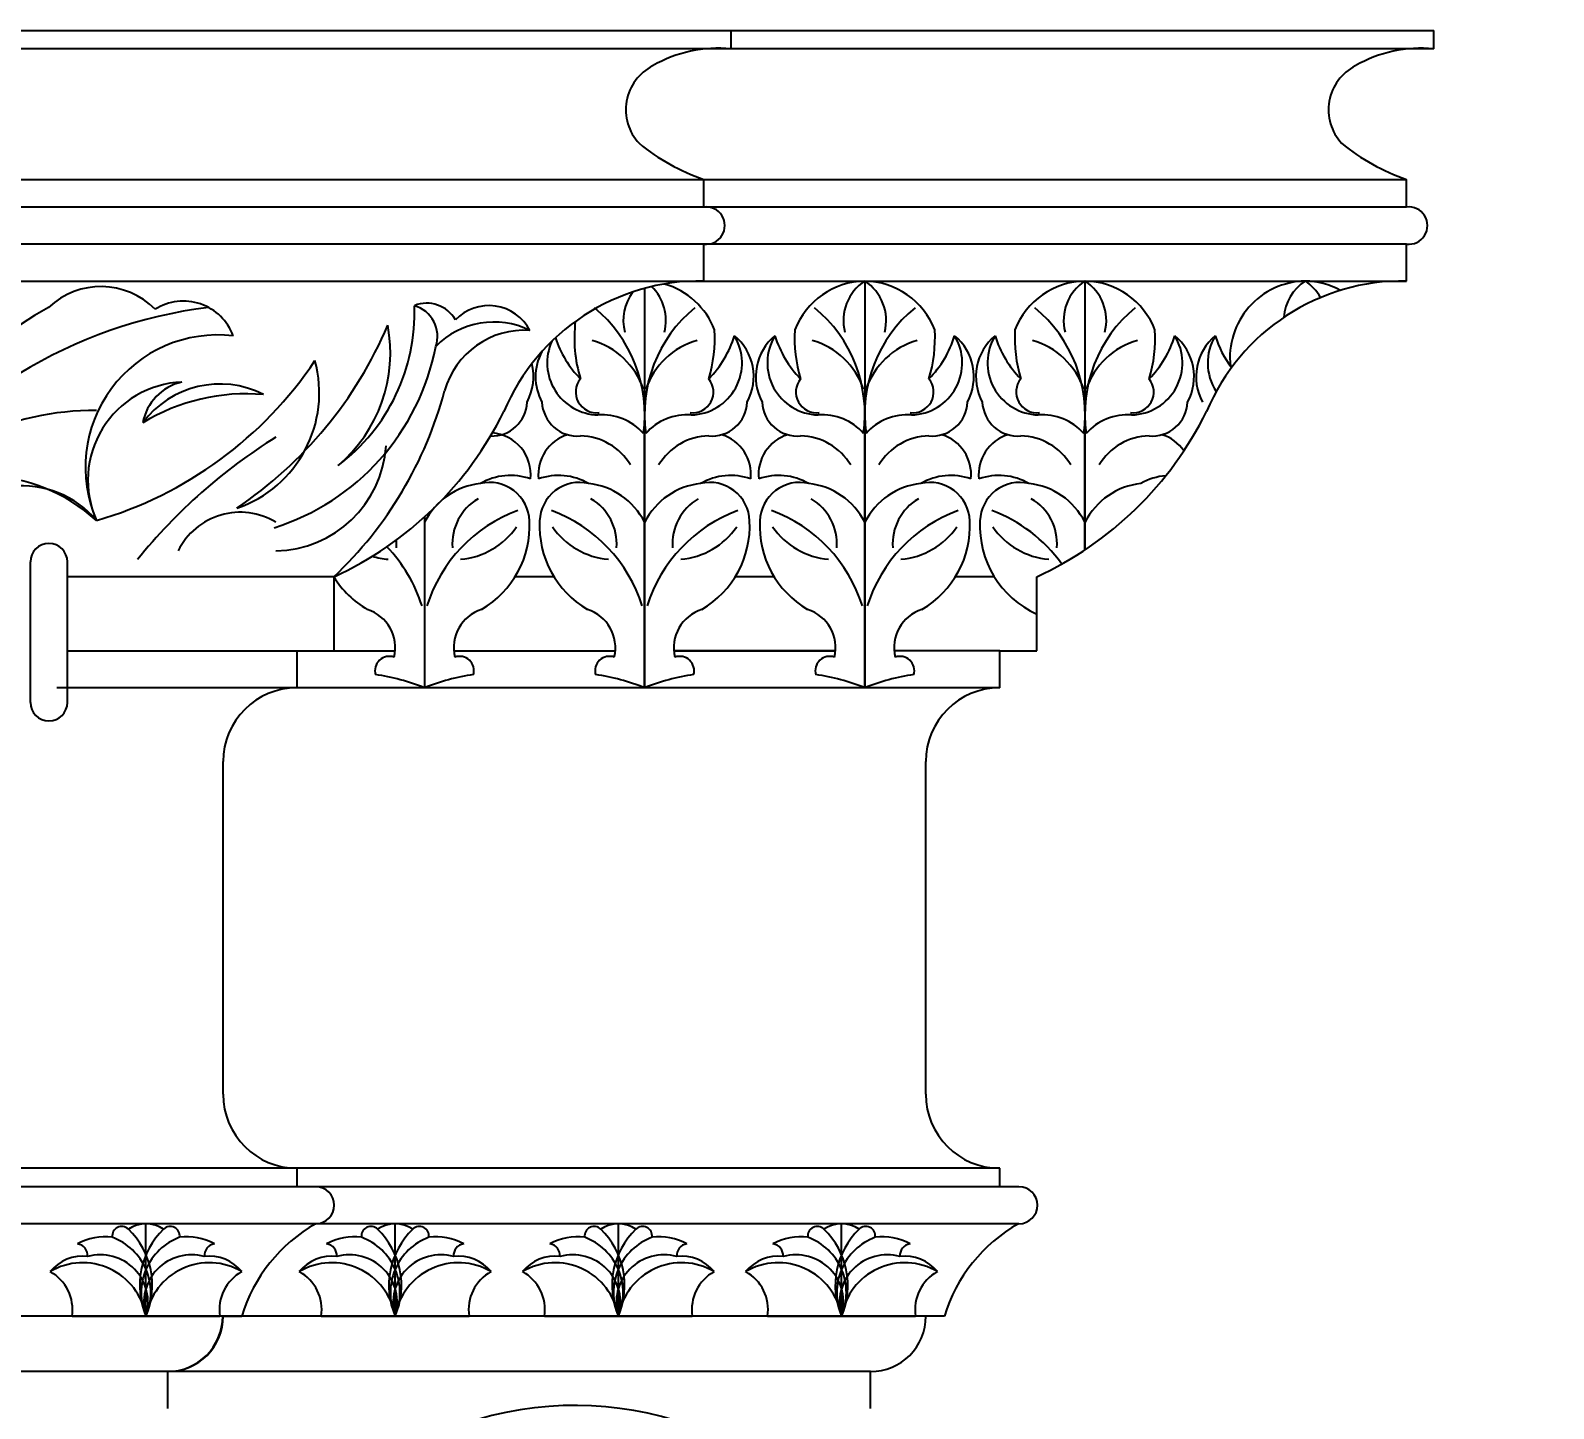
# Model space of a CAD drawing. Header units: millimetres. Extents: x 1155 to 2227, y 540 to 1342.
# Drawn here: x 1487.39 to 1507.98, y 1119.31 to 1137.94 of the extents above; entities that cross this region are included whole.
import ezdxf

# ---------------------------------------------------------------- set-up
doc = ezdxf.new("R2010")
doc.units = ezdxf.units.MM
doc.layers.add('dimension', color=4, linetype='Continuous')
doc.styles.get("Standard").update_dxf_attribs({"font": 'arial.ttf'})
doc.dimstyles.new('25', dxfattribs={"dimscale": 1.5, "dimtxt": 1, "dimasz": 0.5, "dimexe": 0.1875, "dimexo": 1, "dimgap": 0.125, "dimtad": 0, "dimtih": 1, "dimtoh": 1, "dimdec": 4, "dimzin": 4, "dimdsep": 46, "dimlunit": 4, "dimtxsty": 'Standard', "dimblk1": 'CLOSEDBLANK', "dimblk2": 'CLOSEDBLANK', "dimsah": 1, "dimcen": -1, "dimclrd": 256, "dimclre": 256, "dimclrt": 256, "dimadec": 0, "dimazin": 0, "dimtfac": 1, "dimtdec": 4, "dimtofl": 0, "dimtmove": 0, "dimatfit": 3, "dimldrblk": 'CLOSEDBLANK', "dimfxl": 1, "dimtolj": 1, "dimtzin": 4, "dimarcsym": 0})

# ---------------------------------------------------------------- blocks, each defined once
blk = doc.blocks.new('_CLOSEDBLANK')
at = {"color": 0, "linetype": 'ByBlock'}
for p, q in [((-1, 0.167), (0, 0)), ((-1, 0.167), (-1, -0.167)), ((0, 0), (-1, -0.167))]:
    blk.add_line(p, q, dxfattribs=at)
blk = doc.blocks.new('*D280')
at = {"layer": 'Defpoints', "color": 0, "transparency": 16777216}
for p in [(1506.365, 1142.233), (1411.683, 1137.945), (1506.365, 1137.695)]:
    blk.add_point(p, dxfattribs=at)
at = {"layer": 'dimension', "lineweight": -2, "transparency": 16777216}
for p, q in [((1411.683, 1139.445), (1411.683, 1142.515)), ((1506.365, 1139.195), (1506.365, 1142.515)), ((1412.433, 1142.233), (1455.213, 1142.233)), ((1505.615, 1142.233), (1462.835, 1142.233))]:
    blk.add_line(p, q, dxfattribs=at)
at = {"layer": 'dimension', "lineweight": -2, "transparency": 16777216, "xscale": 0.75, "yscale": 0.75, "zscale": 0.75, "rotation": 180}
blk.add_blockref('_CLOSEDBLANK', (1411.683, 1142.233), dxfattribs=at)
at = {"layer": 'dimension', "lineweight": -2, "transparency": 16777216, "xscale": 0.75, "yscale": 0.75, "zscale": 0.75}
blk.add_blockref('_CLOSEDBLANK', (1506.365, 1142.233), dxfattribs=at)
at = {"layer": 'dimension', "transparency": 16777216, "insert": (1459.024, 1142.233), "char_height": 1.5, "attachment_point": 5}
blk.add_mtext('\\A1;7\'-10{\\H1.000000x;\\S11/16;}"', dxfattribs=at)
blk = doc.blocks.new('*D286')
at = {"layer": 'Defpoints', "color": 0, "transparency": 16777216}
for p in [(1498.921, 1298.305), (1498.524, 1069.305), (1509.842, 1069.305)]:
    blk.add_point(p, dxfattribs=at)
at = {"layer": 'dimension', "lineweight": -2, "transparency": 16777216}
for p, q in [((1500.421, 1298.305), (1510.123, 1298.305)), ((1509.842, 1297.555), (1509.842, 1184.759)), ((1509.842, 1070.055), (1509.842, 1182.852)), ((1500.024, 1069.305), (1510.123, 1069.305))]:
    blk.add_line(p, q, dxfattribs=at)
at = {"layer": 'dimension', "lineweight": -2, "transparency": 16777216, "xscale": 0.75, "yscale": 0.75, "zscale": 0.75}
for p, rotation in [((1509.842, 1298.305), 90), ((1509.842, 1069.305), 270)]:
    blk.add_blockref('_CLOSEDBLANK', p, dxfattribs=dict(at, rotation=rotation))
at = {"layer": 'dimension', "transparency": 16777216, "insert": (1509.842, 1183.805), "char_height": 1.5, "attachment_point": 5}
blk.add_mtext('\\A1;19\'-1"', dxfattribs=at)

msp = doc.modelspace()

# ---------------------------------------------------------------- linework, layer by layer
at = {"color": 0}
for p, q in [((1411.68296, 1137.94461), (1506.36505, 1137.94461)), ((1496.86505, 1137.69461), (1496.86505, 1137.94461)), ((1496.86505, 1137.69461), (1496.86505, 1137.94461)), ((1506.36505, 1137.69461), (1506.36505, 1137.94461)), ((1506.36505, 1137.69461), (1506.36505, 1137.94461)), ((1506.36505, 1137.69461), (1411.68296, 1137.69461)), ((1412.05105, 1135.93049), (1505.99695, 1135.93049)), ((1496.49695, 1135.55549), (1496.49695, 1135.93049)), ((1496.49695, 1135.55549), (1496.49695, 1135.93049)), ((1505.99695, 1135.55549), (1505.99695, 1135.93049)), ((1505.99695, 1135.55549), (1505.99695, 1135.93049)), ((1505.99695, 1135.55549), (1412.05105, 1135.55549)), ((1505.99695, 1135.05549), (1412.05105, 1135.05549)), ((1496.49695, 1134.55549), (1496.49695, 1135.05549)), ((1496.49695, 1134.55549), (1496.49695, 1135.05549)), ((1505.99695, 1134.55549), (1505.99695, 1135.05549)), ((1505.99695, 1134.55549), (1505.99695, 1135.05549)), ((1412.05105, 1134.55549), (1505.99695, 1134.55549)), ((1495.69554, 1134.45587), (1495.69554, 1129.05549)), ((1498.67242, 1134.55549), (1498.67242, 1129.05549)), ((1501.6493, 1134.55549), (1501.6493, 1130.91988)), ((1495.69554, 1129.05549), (1495.69554, 1132.49206)), ((1498.67242, 1129.05549), (1498.67242, 1132.49206)), ((1501.6493, 1130.91988), (1501.6493, 1132.49206)), ((1492.71866, 1131.36423), (1492.71866, 1129.05549)), ((1492.71866, 1131.36423), (1492.71866, 1129.05549)), ((1487.39204, 1128.85549), (1487.39204, 1130.75549)), ((1487.39204, 1128.85549), (1487.39204, 1130.75549)), ((1487.39204, 1128.85549), (1487.39204, 1130.75549)), ((1487.89204, 1128.85549), (1487.89204, 1130.75549)), ((1487.89204, 1128.85549), (1487.89204, 1130.75549)), ((1487.89204, 1128.85549), (1487.89204, 1130.75549)), ((1491.49278, 1130.55549), (1487.89204, 1130.55549)), ((1491.49695, 1129.55549), (1491.49695, 1130.55549)), ((1491.49695, 1129.55549), (1491.49695, 1130.55549)), ((1491.49695, 1129.55549), (1491.49695, 1130.55549)), ((1494.46966, 1130.55549), (1493.94453, 1130.55549)), ((1494.46966, 1130.55549), (1493.94453, 1130.55549)), ((1497.44654, 1130.55549), (1496.92141, 1130.55549)), ((1497.44654, 1130.55549), (1496.92141, 1130.55549)), ((1500.42342, 1130.55549), (1499.89829, 1130.55549)), ((1500.99695, 1129.55549), (1500.99695, 1130.55549)), ((1500.99695, 1129.55549), (1500.99695, 1130.55549)), ((1487.89204, 1129.55549), (1492.3224, 1129.55549)), ((1490.99695, 1129.05549), (1490.99695, 1129.55549)), ((1490.99695, 1129.55549), (1491.49695, 1129.55549)), ((1490.99695, 1129.05549), (1490.99695, 1129.55549)), ((1490.99695, 1129.55549), (1491.49695, 1129.55549)), ((1490.99695, 1129.05549), (1490.99695, 1129.55549)), ((1490.99695, 1129.55549), (1491.49695, 1129.55549)), ((1491.49695, 1129.55549), (1492.3224, 1129.55549)), ((1493.11491, 1129.55549), (1495.29928, 1129.55549)), ((1493.11491, 1129.55549), (1495.29928, 1129.55549)), ((1496.09179, 1129.55549), (1498.27616, 1129.55549)), ((1498.27616, 1129.55549), (1496.09179, 1129.55549)), ((1500.49695, 1129.55549), (1499.06867, 1129.55549)), ((1500.49695, 1129.05549), (1500.49695, 1129.55549)), ((1500.49695, 1129.55549), (1500.99695, 1129.55549)), ((1500.49695, 1129.05549), (1500.49695, 1129.55549)), ((1500.49695, 1129.55549), (1500.99695, 1129.55549)), ((1500.49695, 1129.05549), (1487.74988, 1129.05549)), ((1489.99695, 1123.55549), (1489.99695, 1128.05549)), ((1489.99695, 1123.55549), (1489.99695, 1128.05549)), ((1499.49695, 1123.55549), (1499.49695, 1128.05549)), ((1500.49695, 1122.55549), (1486.88184, 1122.55549)), ((1490.99695, 1122.30549), (1490.99695, 1122.55549)), ((1490.99695, 1122.30549), (1490.99695, 1122.55549)), ((1500.49695, 1122.30549), (1500.49695, 1122.55549)), ((1500.74895, 1122.30549), (1486.88121, 1122.30549)), ((1491.24895, 1122.30549), (1490.99695, 1122.30549)), ((1491.24895, 1122.30549), (1490.99695, 1122.30549)), ((1500.74895, 1122.30549), (1500.49695, 1122.30549)), ((1500.75693, 1122.30549), (1500.50493, 1122.30549)), ((1500.75693, 1121.80549), (1486.88315, 1121.80549)), ((1488.95374, 1120.55549), (1488.95374, 1121.80549)), ((1488.95374, 1120.55549), (1488.95374, 1121.80549)), ((1488.95374, 1120.55549), (1488.95374, 1121.80549)), ((1491.22413, 1121.80549), (1491.22413, 1121.80549)), ((1492.32297, 1120.55549), (1492.32297, 1121.80549)), ((1492.32297, 1120.55549), (1492.32297, 1121.80549)), ((1492.32297, 1120.55549), (1492.32297, 1121.80549)), ((1495.34057, 1120.55549), (1495.34057, 1121.80549)), ((1495.34057, 1120.55549), (1495.34057, 1121.80549)), ((1495.34057, 1120.55549), (1495.34057, 1121.80549)), ((1498.35816, 1120.55549), (1498.35816, 1121.80549)), ((1498.35816, 1120.55549), (1498.35816, 1121.80549)), ((1498.35816, 1120.55549), (1498.35816, 1121.80549)), ((1490.22133, 1121.05549), (1490.22133, 1121.05549)), ((1491.09261, 1121.05549), (1491.09261, 1121.05549)), ((1491.10059, 1121.05549), (1491.10059, 1121.05549)), ((1493.59057, 1121.05549), (1493.59057, 1121.05549)), ((1496.60816, 1121.05549), (1496.60816, 1121.05549)), ((1499.62576, 1121.05549), (1499.62576, 1121.05549)), ((1499.74895, 1120.55549), (1486.90681, 1120.55549)), ((1487.95374, 1120.55549), (1487.70374, 1120.55549)), ((1487.95374, 1120.55549), (1489.95374, 1120.55549)), ((1489.99098, 1120.55549), (1490.24098, 1120.55549)), ((1489.99895, 1120.55549), (1490.24895, 1120.55549)), ((1491.32297, 1120.55549), (1491.07297, 1120.55549)), ((1491.32297, 1120.55549), (1493.32297, 1120.55549)), ((1494.34057, 1120.55549), (1494.09057, 1120.55549)), ((1494.34057, 1120.55549), (1496.34057, 1120.55549)), ((1497.35816, 1120.55549), (1497.10816, 1120.55549)), ((1497.35816, 1120.55549), (1499.35816, 1120.55549)), ((1498.74895, 1119.80549), (1485.59071, 1119.80549)), ((1489.24895, 1119.30549), (1489.24895, 1119.80549)), ((1489.24895, 1119.30549), (1489.24895, 1119.80549)), ((1498.74895, 1119.30549), (1498.74895, 1119.80549))]:
    msp.add_line(p, q, dxfattribs=at)
for centre, radius, start, end in [((1496.68772, 1135.93708), 1.76645, 84.238686, 120.009974), ((1496.68772, 1135.93708), 1.76645, 84.238686, 120.009974), ((1506.18772, 1135.93708), 1.76645, 84.238686, 120.009974), ((1506.18772, 1135.93708), 1.76645, 84.238686, 120.009974), ((1496.11178, 1136.87217), 0.66938, 117.351742, 222.675348), ((1496.11178, 1136.87217), 0.66938, 117.351742, 222.675348), ((1505.61178, 1136.87217), 0.66938, 117.351742, 222.675348), ((1505.61178, 1136.87217), 0.66938, 117.351742, 222.675348), ((1497.42229, 1138.62685), 2.85072, 230.776612, 251.058776), ((1497.42229, 1138.62685), 2.85072, 230.776612, 251.058776), ((1506.92229, 1138.62685), 2.85072, 230.776612, 251.058776), ((1506.92229, 1138.62685), 2.85072, 230.776612, 251.058776), ((1496.5282, 1135.30549), 0.25195, 262.874984, 97.125016), ((1496.5282, 1135.30549), 0.25195, 262.874984, 97.125016), ((1506.0282, 1135.30549), 0.25195, 262.874984, 97.125016), ((1506.0282, 1135.30549), 0.25195, 262.874984, 97.125016), ((1488.34385, 1133.4475), 1.03215, 44.733959, 133.279103), ((1496.44788, 1131.67693), 2.87898, 89.02325, 157.249367), ((1496.44788, 1131.67693), 2.87898, 89.02325, 157.249367), ((1495.34606, 1134.02123), 0.63842, 345.692816, 45.912997), ((1495.67499, 1133.51749), 1.03821, 21.315325, 73.874097), ((1498.69296, 1133.51749), 1.03821, 91.133942, 158.684675), ((1499.0219, 1134.02123), 0.63842, 123.190165, 194.307184), ((1498.65187, 1133.51749), 1.03821, 21.315325, 88.866058), ((1498.32294, 1134.02123), 0.63842, 345.692816, 56.809835), ((1501.66984, 1133.51749), 1.03821, 91.133942, 158.684675), ((1501.99878, 1134.02123), 0.63842, 123.190165, 194.307184), ((1501.62875, 1133.51749), 1.03821, 21.315325, 88.866058), ((1501.29982, 1134.02123), 0.63842, 345.692816, 56.809835), ((1505.94788, 1131.67693), 2.87898, 89.02325, 157.249367), ((1505.94788, 1131.67693), 2.87898, 89.02325, 157.249367), ((1504.64672, 1133.51749), 1.03821, 91.133942, 186.290956), ((1504.97566, 1134.02123), 0.63842, 123.190165, 176.140543), ((1504.60563, 1133.51749), 1.03821, 61.40105, 88.866058), ((1504.2767, 1134.02123), 0.63842, 29.117487, 56.809835), ((1489.45892, 1133.56218), 0.72115, 20.415167, 121.97216), ((1492.75196, 1133.81301), 0.44223, 29.424837, 112.417774), ((1496.04502, 1134.02123), 0.63842, 142.703833, 194.307184), ((1490.60345, 1127.8133), 6.43629, 97.193709, 145.74663), ((1489.78357, 1130.29424), 4.45618, 118.807859, 141.087144), ((1490.00267, 1134.12762), 2.58235, 306.828429, 2.09071), ((1492.46449, 1133.80772), 0.43081, 341.365697, 73.990867), ((1493.58926, 1133.59541), 0.6273, 27.65854, 136.114403), ((1493.82742, 1132.75121), 1.86973, 352.032881, 50.503631), ((1497.56366, 1132.75121), 1.86973, 129.496369, 187.967119), ((1496.8043, 1132.75121), 1.86973, 352.032881, 50.503631), ((1500.54054, 1132.75121), 1.86973, 129.496369, 187.967119), ((1499.78118, 1132.75121), 1.86973, 352.032881, 50.503631), ((1503.51742, 1132.75121), 1.86973, 129.496369, 187.967119), ((1489.92445, 1132.03662), 1.78951, 83.25061, 203.700822), ((1487.01163, 1136.17807), 5.66488, 304.039859, 336.920618), ((1490.26019, 1133.58575), 1.99779, 310.234187, 10.721337), ((1493.65747, 1132.90488), 1.09606, 63.596635, 135.723151), ((1494.06767, 1132.77254), 1.11674, 86.035751, 164.529265), ((1496.65401, 1133.78787), 1.90811, 173.36754, 196.881668), ((1496.65401, 1133.78787), 1.90811, 173.36754, 196.881668), ((1494.73707, 1133.78787), 1.90811, 343.118332, 3.214794), ((1499.63089, 1133.78787), 1.90811, 176.785206, 196.881668), ((1497.71395, 1133.78787), 1.90811, 343.118332, 3.214794), ((1502.60777, 1133.78787), 1.90811, 176.785206, 196.881668), ((1500.69083, 1133.78787), 1.90811, 343.118332, 3.214794), ((1489.7227, 1134.27973), 3.20847, 287.481508, 349.046279), ((1495.0815, 1133.44833), 0.70378, 155.333384, 268.610321), ((1495.0815, 1133.44833), 0.70378, 155.333384, 268.610321), ((1495.81795, 1134.21832), 1.3961, 197.968861, 224.84707), ((1495.81795, 1134.21832), 1.3961, 197.968861, 224.84707), ((1494.70013, 1132.7589), 1.034, 18.775853, 73.995983), ((1496.69095, 1132.7589), 1.034, 106.004017, 161.224147), ((1496.30958, 1133.44833), 0.70378, 271.389679, 31.461111), ((1495.57313, 1134.21832), 1.3961, 315.15293, 343.236545), ((1496.44946, 1133.26117), 0.72074, 331.587373, 50.293636), ((1497.9185, 1133.26117), 0.72074, 129.706364, 208.412627), ((1498.05838, 1133.44833), 0.70378, 148.538889, 268.610321), ((1498.79483, 1134.21832), 1.3961, 196.763455, 224.84707), ((1497.67701, 1132.7589), 1.034, 18.775853, 73.995983), ((1499.66783, 1132.7589), 1.034, 106.004017, 161.224147), ((1499.28646, 1133.44833), 0.70378, 271.389679, 31.461111), ((1498.55001, 1134.21832), 1.3961, 315.15293, 343.236545), ((1499.42634, 1133.26117), 0.72074, 331.587373, 50.293636), ((1500.89538, 1133.26117), 0.72074, 129.706364, 208.412627), ((1501.03526, 1133.44833), 0.70378, 148.538889, 268.610321), ((1501.77171, 1134.21832), 1.3961, 196.763455, 224.84707), ((1500.65389, 1132.7589), 1.034, 18.775853, 73.995983), ((1502.64471, 1132.7589), 1.034, 106.004017, 161.224147), ((1502.26334, 1133.44833), 0.70378, 271.389679, 31.461111), ((1501.52689, 1134.21832), 1.3961, 315.15293, 343.236545), ((1502.40322, 1133.26117), 0.72074, 331.587373, 50.293636), ((1503.87226, 1133.26117), 0.72074, 129.706364, 208.412627), ((1504.01214, 1133.44833), 0.70378, 148.538889, 213.30212), ((1504.74859, 1134.21832), 1.3961, 196.763455, 216.711944), ((1486.79238, 1136.45478), 5.35015, 286.209426, 326.200093), ((1489.64971, 1133.04258), 1.6473, 288.876433, 15.345514), ((1493.47258, 1133.26117), 0.72074, 331.587373, 14.277321), ((1493.47258, 1133.26117), 0.72074, 331.587373, 14.277321), ((1494.94162, 1133.26117), 0.72074, 151.927805, 208.412627), ((1494.94162, 1133.26117), 0.72074, 151.927805, 208.412627), ((1495.04525, 1133.0551), 0.28118, 140.550196, 277.268171), ((1495.04525, 1133.0551), 0.28118, 140.550196, 277.268171), ((1496.34583, 1133.0551), 0.28118, 262.731829, 39.449804), ((1498.02213, 1133.0551), 0.28118, 140.550196, 277.268171), ((1499.32271, 1133.0551), 0.28118, 262.731829, 39.449804), ((1500.99901, 1133.0551), 0.28118, 140.550196, 277.268171), ((1502.29959, 1133.0551), 0.28118, 262.731829, 39.449804), ((1489.49516, 1131.86347), 1.32691, 92.500658, 204.305675), ((1489.59399, 1132.51215), 0.69487, 103.034891, 169.619265), ((1489.95276, 1131.86558), 1.2969, 62.934981, 143.480876), ((1490.31239, 1130.33327), 2.69706, 85.097966, 121.317891), ((1487.82083, 1134.44752), 5.35081, 313.333414, 345.086408), ((1488.27729, 1128.84995), 3.95606, 89.875777, 139.179664), ((1489.49055, 1134.91356), 4.79775, 294.720788, 333.733016), ((1489.49055, 1134.91356), 4.79775, 294.720788, 333.733016), ((1489.49055, 1134.91356), 4.79775, 294.720788, 333.733016), ((1493.62857, 1132.93705), 0.4783, 268.119816, 357.745568), ((1493.62857, 1132.93705), 0.4783, 268.119816, 357.745568), ((1494.78563, 1132.93705), 0.4783, 182.254432, 275.097492), ((1494.78563, 1132.93705), 0.4783, 182.254432, 275.097492), ((1496.60545, 1132.93705), 0.4783, 264.902508, 357.745568), ((1497.76251, 1132.93705), 0.4783, 182.254432, 275.097492), ((1499.58233, 1132.93705), 0.4783, 264.902508, 357.745568), ((1500.73939, 1132.93705), 0.4783, 182.254432, 275.097492), ((1498.99055, 1134.91356), 4.79775, 294.720788, 333.733016), ((1498.99055, 1134.91356), 4.79775, 294.720788, 333.733016), ((1502.55921, 1132.93705), 0.4783, 264.902508, 357.745568), ((1495.12117, 1132.00884), 0.7381, 40.895282, 94.408501), ((1496.26991, 1132.00884), 0.7381, 85.591499, 139.104718), ((1498.09805, 1132.00884), 0.7381, 40.895282, 94.408501), ((1499.24679, 1132.00884), 0.7381, 85.591499, 139.104718), ((1501.07493, 1132.00884), 0.7381, 40.895282, 94.408501), ((1502.22367, 1132.00884), 0.7381, 85.591499, 139.104718), ((1494.74066, 1126.00219), 7.59961, 122.017537, 140.96441), ((1493.59263, 1131.93881), 0.56352, 353.882595, 85.45031), ((1493.59263, 1131.93881), 0.56352, 353.882595, 85.45031), ((1494.82157, 1131.93881), 0.56352, 107.230016, 186.117405), ((1494.82157, 1131.93881), 0.56352, 107.230016, 186.117405), ((1494.81024, 1131.64974), 0.8111, 30.980606, 88.736623), ((1496.58084, 1131.64974), 0.8111, 91.263377, 149.019394), ((1496.56951, 1131.93881), 0.56352, 353.882595, 72.769984), ((1497.79845, 1131.93881), 0.56352, 107.230016, 186.117405), ((1497.78712, 1131.64974), 0.8111, 30.980606, 88.736623), ((1499.55772, 1131.64974), 0.8111, 91.263377, 149.019394), ((1499.54639, 1131.93881), 0.56352, 353.882595, 72.769984), ((1500.77533, 1131.93881), 0.56352, 107.230016, 186.117405), ((1500.764, 1131.64974), 0.8111, 30.980606, 88.736623), ((1502.5346, 1131.64974), 0.8111, 91.263377, 149.019394), ((1502.52327, 1131.93881), 0.56352, 34.622244, 72.769984), ((1490.6857, 1132.42469), 1.51778, 270.974204, 356.235435), ((1486.7135, 1129.57588), 2.34626, 47.92046, 127.552272), ((1487.26783, 1130.4512), 1.33661, 40.389818, 150.923304), ((1493.57669, 1130.86056), 0.96072, 96.050101, 153.081194), ((1493.57669, 1130.86056), 0.96072, 96.050101, 153.081194), ((1493.88147, 1131.12186), 0.8041, 70.268869, 120.328261), ((1493.88147, 1131.12186), 0.8041, 70.268869, 120.328261), ((1493.60177, 1131.29463), 0.53638, 1.697813, 103.623138), ((1493.60177, 1131.29463), 0.53638, 1.697813, 103.623138), ((1494.53273, 1131.12186), 0.8041, 59.671739, 109.731131), ((1494.53273, 1131.12186), 0.8041, 59.671739, 109.731131), ((1494.81243, 1131.29463), 0.53638, 76.376862, 178.302187), ((1494.81243, 1131.29463), 0.53638, 76.376862, 178.302187), ((1494.83751, 1130.86056), 0.96072, 26.918806, 83.949899), ((1496.55357, 1130.86056), 0.96072, 96.050101, 153.081194), ((1496.85835, 1131.12186), 0.8041, 70.268869, 120.328261), ((1496.57865, 1131.29463), 0.53638, 1.697813, 103.623138), ((1497.50961, 1131.12186), 0.8041, 59.671739, 109.731131), ((1497.78931, 1131.29463), 0.53638, 76.376862, 178.302187), ((1497.81439, 1130.86056), 0.96072, 26.918806, 83.949899), ((1499.53045, 1130.86056), 0.96072, 96.050101, 153.081194), ((1499.83523, 1131.12186), 0.8041, 70.268869, 120.328261), ((1499.55553, 1131.29463), 0.53638, 1.697813, 103.623138), ((1500.48649, 1131.12186), 0.8041, 59.671739, 109.731131), ((1500.76619, 1131.29463), 0.53638, 76.376862, 178.302187), ((1500.79127, 1130.86056), 0.96072, 26.918806, 83.949899), ((1502.50733, 1130.86056), 0.96072, 96.050101, 153.081194), ((1502.81211, 1131.12186), 0.8041, 94.991583, 120.328261), ((1493.80664, 1130.99903), 0.71137, 120.647734, 184.069144), ((1493.80664, 1130.99903), 0.71137, 120.647734, 184.069144), ((1494.60756, 1130.99903), 0.71137, 355.930856, 59.352266), ((1494.60756, 1130.99903), 0.71137, 355.930856, 59.352266), ((1496.78352, 1130.99903), 0.71137, 120.647734, 184.069144), ((1497.58444, 1130.99903), 0.71137, 355.930856, 59.352266), ((1499.7604, 1130.99903), 0.71137, 120.647734, 184.069144), ((1500.56132, 1130.99903), 0.71137, 355.930856, 59.352266), ((1490.22701, 1130.49367), 0.93412, 58.757003, 153.728755), ((1494.68449, 1129.55301), 2.02618, 110.36237, 162.556133), ((1494.68449, 1129.55301), 2.02618, 110.36237, 162.556133), ((1493.72971, 1129.55301), 2.02618, 17.443867, 69.63763), ((1497.66137, 1129.55301), 2.02618, 110.36237, 162.556133), ((1496.70659, 1129.55301), 2.02618, 17.443867, 69.63763), ((1500.63825, 1129.55301), 2.02618, 110.36237, 162.556133), ((1499.68347, 1129.55301), 2.02618, 35.423129, 69.63763), ((1493.11804, 1131.81483), 1.02728, 275.007691, 325.479458), ((1493.11804, 1131.81483), 1.02728, 275.007691, 325.479458), ((1492.83282, 1131.24251), 1.30687, 300.282586, 2.983372), ((1492.83282, 1131.24251), 1.30687, 300.282586, 2.983372), ((1495.58138, 1131.24251), 1.30687, 177.016628, 239.717414), ((1495.58138, 1131.24251), 1.30687, 177.016628, 239.717414), ((1495.29616, 1131.81483), 1.02728, 214.520542, 264.992309), ((1495.29616, 1131.81483), 1.02728, 214.520542, 264.992309), ((1496.09492, 1131.81483), 1.02728, 275.007691, 325.479458), ((1495.8097, 1131.24251), 1.30687, 300.282586, 2.983372), ((1498.55826, 1131.24251), 1.30687, 177.016628, 239.717414), ((1498.27304, 1131.81483), 1.02728, 214.520542, 264.992309), ((1499.0718, 1131.81483), 1.02728, 275.007691, 325.479458), ((1498.78658, 1131.24251), 1.30687, 300.282586, 2.983372), ((1501.53514, 1131.24251), 1.30687, 177.016628, 245.681009), ((1501.24992, 1131.81483), 1.02728, 214.520542, 264.992309), ((1487.64204, 1130.75549), 0.25, 0, 180), ((1487.64204, 1130.75549), 0.25, 0, 180), ((1487.64204, 1130.75549), 0.25, 0, 180), ((1490.75283, 1129.55301), 2.02618, 17.443867, 44.016188), ((1490.75283, 1129.55301), 2.02618, 17.443867, 44.016188), ((1491.63068, 1130.99903), 0.71137, 355.930856, 4.399108), ((1491.63068, 1130.99903), 0.71137, 355.930856, 4.399108), ((1492.31928, 1131.81483), 1.02728, 252.769374, 264.992309), ((1492.31928, 1131.81483), 1.02728, 252.769374, 264.992309), ((1492.6045, 1131.24251), 1.30687, 211.79201, 239.717414), ((1492.6045, 1131.24251), 1.30687, 211.79201, 239.717414), ((1491.77855, 1129.59487), 0.54528, 346.532421, 72.171583), ((1491.77855, 1129.59487), 0.54528, 346.532421, 72.171583), ((1493.65877, 1129.59487), 0.54528, 107.828417, 193.467579), ((1493.65877, 1129.59487), 0.54528, 107.828417, 193.467579), ((1494.75543, 1129.59487), 0.54528, 346.532421, 72.171583), ((1494.75543, 1129.59487), 0.54528, 346.532421, 72.171583), ((1496.63565, 1129.59487), 0.54528, 107.828417, 193.467579), ((1497.73231, 1129.59487), 0.54528, 346.532421, 72.171583), ((1499.61253, 1129.59487), 0.54528, 107.828417, 193.467579), ((1492.24364, 1129.28432), 0.19479, 70.44567, 195.714709), ((1492.24364, 1129.28432), 0.19479, 70.44567, 195.714709), ((1493.19368, 1129.28432), 0.19479, 344.285291, 109.55433), ((1493.19368, 1129.28432), 0.19479, 344.285291, 109.55433), ((1495.22052, 1129.28432), 0.19479, 70.44567, 195.714709), ((1495.22052, 1129.28432), 0.19479, 70.44567, 195.714709), ((1496.17056, 1129.28432), 0.19479, 344.285291, 109.55433), ((1498.1974, 1129.28432), 0.19479, 70.44567, 195.714709), ((1499.14744, 1129.28432), 0.19479, 344.285291, 109.55433), ((1491.6341, 1126.30906), 2.95282, 68.451057, 81.782804), ((1491.6341, 1126.30906), 2.95282, 68.451057, 81.782804), ((1493.80322, 1126.30906), 2.95282, 98.217196, 111.548943), ((1493.80322, 1126.30906), 2.95282, 98.217196, 111.548943), ((1494.61098, 1126.30906), 2.95282, 68.451057, 81.782804), ((1496.7801, 1126.30906), 2.95282, 98.217196, 111.548943), ((1497.58786, 1126.30906), 2.95282, 68.451057, 81.782804), ((1499.75698, 1126.30906), 2.95282, 98.217196, 111.548943), ((1490.99695, 1128.05549), 1, 90, 180), ((1490.99695, 1128.05549), 1, 90, 180), ((1500.49695, 1128.05549), 1, 90, 180), ((1500.49695, 1128.05549), 1, 90, 180), ((1487.64204, 1128.85549), 0.25, 180, 0), ((1487.64204, 1128.85549), 0.25, 180, 0), ((1487.64204, 1128.85549), 0.25, 180, 0), ((1487.64204, 1128.85549), 0.25, 180, 0), ((1487.64204, 1128.85549), 0.25, 180, 0), ((1487.64204, 1128.85549), 0.25, 180, 0), ((1490.99695, 1123.55549), 1, 180, 270), ((1490.99695, 1123.55549), 1, 180, 270), ((1500.49695, 1123.55549), 1, 180, 270), ((1491.24895, 1122.05549), 0.25, 270, 90), ((1491.24895, 1122.05549), 0.25, 270, 90), ((1500.75693, 1122.05549), 0.25, 270, 90), ((1488.62569, 1121.64018), 0.12831, 45.047105, 188.082998), ((1488.95374, 1121.39008), 0.41541, 55.148038, 124.851962), ((1488.95374, 1121.39008), 0.41541, 55.148038, 124.851962), ((1487.98354, 1120.97127), 1.05553, 336.802137, 46.032557), ((1489.92393, 1120.97127), 1.05553, 133.967443, 203.197863), ((1489.28178, 1121.64018), 0.12831, 351.917002, 134.952895), ((1489.28178, 1121.64018), 0.12831, 351.917002, 134.952895), ((1492.31033, 1119.93139), 2.15379, 119.524598, 163.155786), ((1491.99493, 1121.64018), 0.12831, 45.047105, 188.082998), ((1492.32297, 1121.39008), 0.41541, 55.148038, 124.851962), ((1492.32297, 1121.39008), 0.41541, 55.148038, 124.851962), ((1491.35277, 1120.97127), 1.05553, 336.802137, 46.032557), ((1493.29316, 1120.97127), 1.05553, 133.967443, 203.197863), ((1492.65101, 1121.64018), 0.12831, 351.917002, 134.952895), ((1492.65101, 1121.64018), 0.12831, 351.917002, 134.952895), ((1495.01252, 1121.64018), 0.12831, 45.047105, 188.082998), ((1494.37037, 1120.97127), 1.05553, 336.802137, 46.032557), ((1495.34057, 1121.39008), 0.41541, 55.148038, 124.851962), ((1495.34057, 1121.39008), 0.41541, 55.148038, 124.851962), ((1496.31076, 1120.97127), 1.05553, 133.967443, 203.197863), ((1495.66861, 1121.64018), 0.12831, 351.917002, 134.952895), ((1495.66861, 1121.64018), 0.12831, 351.917002, 134.952895), ((1498.03012, 1121.64018), 0.12831, 45.047105, 188.082998), ((1498.35816, 1121.39008), 0.41541, 55.148038, 124.851962), ((1498.35816, 1121.39008), 0.41541, 55.148038, 124.851962), ((1497.38797, 1120.97127), 1.05553, 336.802137, 46.032557), ((1499.32836, 1120.97127), 1.05553, 133.967443, 203.197863), ((1498.6862, 1121.64018), 0.12831, 351.917002, 134.952895), ((1498.6862, 1121.64018), 0.12831, 351.917002, 134.952895), ((1501.81033, 1119.93139), 2.15379, 119.524598, 163.155786), ((1488.40429, 1120.81461), 0.81302, 83.334346, 117.665021), ((1487.99916, 1121.37063), 0.16637, 356.48031, 80.43457), ((1488.21774, 1120.87188), 0.80112, 336.737868, 69.472302), ((1489.68973, 1120.87188), 0.80112, 110.527698, 203.262132), ((1489.50318, 1120.81461), 0.81302, 62.334979, 96.665654), ((1489.50318, 1120.81461), 0.81302, 62.334979, 96.665654), ((1489.90832, 1121.37063), 0.16637, 99.56543, 183.51969), ((1489.90832, 1121.37063), 0.16637, 99.56543, 183.51969), ((1491.77352, 1120.81461), 0.81302, 83.334346, 117.665021), ((1491.36839, 1121.37063), 0.16637, 356.48031, 80.43457), ((1491.58697, 1120.87188), 0.80112, 336.737868, 69.472302), ((1493.05897, 1120.87188), 0.80112, 110.527698, 203.262132), ((1492.87242, 1120.81461), 0.81302, 62.334979, 96.665654), ((1492.87242, 1120.81461), 0.81302, 62.334979, 96.665654), ((1493.27755, 1121.37063), 0.16637, 99.56543, 183.51969), ((1493.27755, 1121.37063), 0.16637, 99.56543, 183.51969), ((1494.79112, 1120.81461), 0.81302, 83.334346, 117.665021), ((1494.38598, 1121.37063), 0.16637, 356.48031, 80.43457), ((1494.60457, 1120.87188), 0.80112, 336.737868, 69.472302), ((1496.07656, 1120.87188), 0.80112, 110.527698, 203.262132), ((1495.89001, 1120.81461), 0.81302, 62.334979, 96.665654), ((1495.89001, 1120.81461), 0.81302, 62.334979, 96.665654), ((1496.29515, 1121.37063), 0.16637, 99.56543, 183.51969), ((1496.29515, 1121.37063), 0.16637, 99.56543, 183.51969), ((1497.80871, 1120.81461), 0.81302, 83.334346, 117.665021), ((1497.40358, 1121.37063), 0.16637, 356.48031, 80.43457), ((1497.62216, 1120.87188), 0.80112, 336.737868, 69.472302), ((1499.09416, 1120.87188), 0.80112, 110.527698, 203.262132), ((1498.90761, 1120.81461), 0.81302, 62.334979, 96.665654), ((1498.90761, 1120.81461), 0.81302, 62.334979, 96.665654), ((1499.31274, 1121.37063), 0.16637, 99.56543, 183.51969), ((1499.31274, 1121.37063), 0.16637, 99.56543, 183.51969), ((1488.09801, 1120.40957), 0.86808, 9.677461, 120.542982), ((1488.09441, 1120.8001), 0.56477, 82.797953, 140.780412), ((1488.33943, 1120.74239), 0.64211, 343.078416, 105.742318), ((1489.56805, 1120.74239), 0.64211, 74.257682, 196.921584), ((1489.80946, 1120.40957), 0.86808, 59.457018, 170.322539), ((1489.81306, 1120.8001), 0.56477, 39.219588, 97.202047), ((1489.81306, 1120.8001), 0.56477, 39.219588, 97.202047), ((1491.46364, 1120.8001), 0.56477, 82.797953, 140.780412), ((1491.46724, 1120.40957), 0.86808, 9.677461, 120.542982), ((1491.70866, 1120.74239), 0.64211, 343.078416, 105.742318), ((1492.93728, 1120.74239), 0.64211, 74.257682, 196.921584), ((1493.1787, 1120.40957), 0.86808, 59.457018, 170.322539), ((1493.1823, 1120.8001), 0.56477, 39.219588, 97.202047), ((1493.1823, 1120.8001), 0.56477, 39.219588, 97.202047), ((1494.48124, 1120.8001), 0.56477, 82.797953, 140.780412), ((1494.48484, 1120.40957), 0.86808, 9.677461, 120.542982), ((1494.72625, 1120.74239), 0.64211, 343.078416, 105.742318), ((1495.95488, 1120.74239), 0.64211, 74.257682, 196.921584), ((1496.19629, 1120.40957), 0.86808, 59.457018, 170.322539), ((1496.19989, 1120.8001), 0.56477, 39.219588, 97.202047), ((1496.19989, 1120.8001), 0.56477, 39.219588, 97.202047), ((1497.49883, 1120.8001), 0.56477, 82.797953, 140.780412), ((1497.50243, 1120.40957), 0.86808, 9.677461, 120.542982), ((1497.74385, 1120.74239), 0.64211, 343.078416, 105.742318), ((1498.97247, 1120.74239), 0.64211, 74.257682, 196.921584), ((1499.21389, 1120.40957), 0.86808, 59.457018, 170.322539), ((1499.21749, 1120.8001), 0.56477, 39.219588, 97.202047), ((1499.21749, 1120.8001), 0.56477, 39.219588, 97.202047), ((1487.37625, 1120.64466), 0.58433, 351.222323, 61.299635), ((1490.53122, 1120.64466), 0.58433, 118.700365, 188.777677), ((1490.53122, 1120.64466), 0.58433, 118.700365, 188.777677), ((1490.74549, 1120.64466), 0.58433, 351.222323, 61.299635), ((1493.90045, 1120.64466), 0.58433, 118.700365, 188.777677), ((1493.90045, 1120.64466), 0.58433, 118.700365, 188.777677), ((1493.76308, 1120.64466), 0.58433, 351.222323, 61.299635), ((1496.91805, 1120.64466), 0.58433, 118.700365, 188.777677), ((1496.91805, 1120.64466), 0.58433, 118.700365, 188.777677), ((1496.78068, 1120.64466), 0.58433, 351.222323, 61.299635), ((1499.93564, 1120.64466), 0.58433, 118.700365, 188.777677), ((1499.93564, 1120.64466), 0.58433, 118.700365, 188.777677), ((1489.24098, 1120.55549), 0.75, 270, 0), ((1489.24895, 1120.55549), 0.75, 270, 0), ((1498.74895, 1120.55549), 0.75, 270, 0), ((1484.78934, 1111.50628), 7.80096, 65.704814, 114.745066), ((1484.78934, 1111.50628), 7.80096, 65.704814, 114.745066), ((1484.78934, 1111.50628), 7.80096, 65.704814, 114.745066), ((1494.75417, 1114.72817), 4.62024, 36.619971, 113.996816)]:
    msp.add_arc(centre, radius, start, end, dxfattribs=at)

# ---------------------------------------------------------------- dimensions: what is measured, and where the dimension line sits
at = {"layer": 'dimension'}
dim = msp.add_linear_dim(base=(1509.84174, 1069.30549), p1=(1498.92067, 1298.30549), p2=(1498.524, 1069.30549), angle=90, dimstyle='25', dxfattribs=at)
dim.commit()
dim.dimension.update_dxf_attribs({"geometry": '*D286', "text_midpoint": (1509.84174, 1183.80549)})
dim = msp.add_linear_dim(base=(1506.36505, 1142.23331), p1=(1411.68296, 1137.94461), p2=(1506.36505, 1137.69461), dimstyle='25', dxfattribs=at)
dim.commit()
dim.dimension.update_dxf_attribs({"geometry": '*D280', "text_midpoint": (1459.024, 1142.23331)})

doc.saveas('drawing.dxf')
